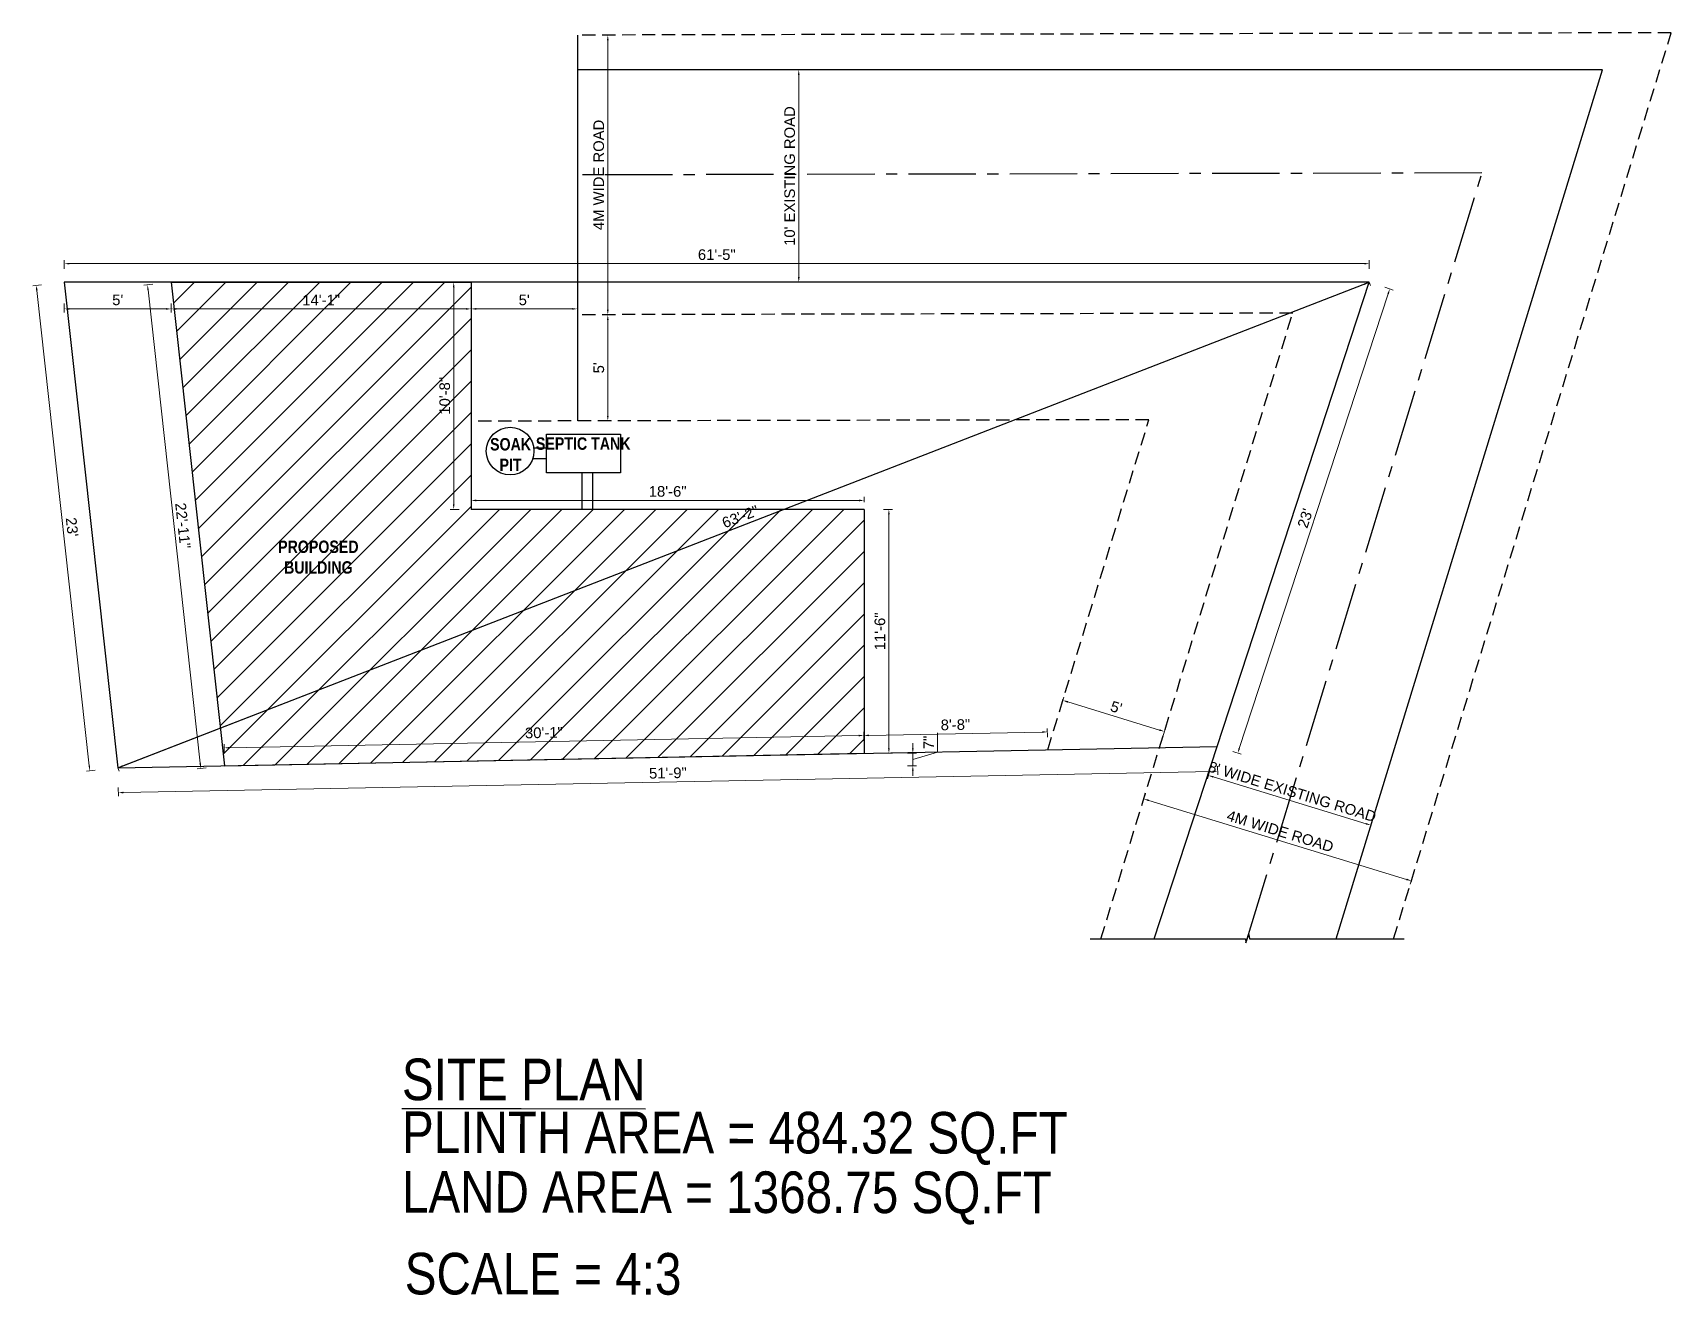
# Model space of a CAD drawing. Header units: inches. Extents: x 392906 to 410488, y -52747 to -40742.
# Drawn here: x 404598 to 405292, y -52503 to -51968 of the extents above; entities that cross this region are included whole.
import ezdxf

# ---------------------------------------------------------------- set-up
doc = ezdxf.new("R2010")
doc.units = ezdxf.units.IN
doc.header["$LTSCALE"] = 2
doc.header["$MEASUREMENT"] = 0
doc.header["$PDMODE"] = 34
doc.linetypes.add('CENTER2', pattern=[28.575, 19.05, -3.175, 3.175, -3.175])
doc.linetypes.add('DASHED2', pattern=[0.375, 0.25, -0.125])
doc.layers.get('0').update_dxf_attribs({"linetype": 'CONTINUOUS'})
doc.layers.get('DEFPOINTS').update_dxf_attribs({"color": 141, "linetype": 'CONTINUOUS'})
for name, color, linetype, lineweight in [('door', 20, 'CONTINUOUS', 35), ('steps', 253, 'CONTINUOUS', 20), ('WALL - A', 1, 'CONTINUOUS', 40)]:
    doc.layers.add(name, color=color, linetype=linetype, lineweight=lineweight)
doc.layers.add('plan wall', color=7, linetype='CONTINUOUS')
doc.styles.add('Lettring Text', font='arial.ttf')
doc.styles.get("Standard").update_dxf_attribs({"font": 'ARIALN.TTF'})
doc.dimstyles.new('Copy of Standard', dxfattribs={"dimtxt": 6, "dimasz": 2.875, "dimexe": 2, "dimexo": 4, "dimgap": 2, "dimtad": 1, "dimdec": 0, "dimrnd": 1, "dimzin": 0, "dimdsep": 46, "dimlunit": 4, "dimtxsty": 'Lettring Text', "dimcen": 0.1, "dimclrd": 7, "dimclre": 7, "dimclrt": 7, "dimazin": 0, "dimtfac": 0.645, "dimtdec": 0, "dimtmove": 1, "dimatfit": 0, "dimfxl": 3, "dimfxlon": 1, "dimtfillclr": 256, "dimtolj": 1, "dimtzin": 0, "dimlwd": -1, "dimlwe": -1, "dimarcsym": 2})

# ---------------------------------------------------------------- blocks, each defined once
blk = doc.blocks.new('*D1328')
at = {"layer": 'DEFPOINTS', "color": 0, "ltscale": 0.5, "transparency": 16777216}
for p in [(404845.47, -51933.92), (404891.76, -51933.92), (404845.47, -52053.92)]:
    blk.add_point(p, dxfattribs=at)
at = {"layer": 'steps', "color": 7, "ltscale": 0.5, "transparency": 16777216}
for p, q in [((404888.76, -51933.92), (404893.76, -51933.92)), ((404891.76, -52051.05), (404891.76, -51936.8)), ((404888.76, -52053.92), (404893.76, -52053.92))]:
    blk.add_line(p, q, dxfattribs=at)
for points in [[(404891.28, -51936.8), (404892.24, -51936.8), (404891.76, -51933.92)], [(404891.28, -52051.05), (404892.24, -52051.05), (404891.76, -52053.92)]]:
    blk.add_solid(points, dxfattribs=at)
at = {"layer": 'steps', "color": 7, "ltscale": 0.5, "transparency": 16777216, "insert": (404886.65, -51993.92), "char_height": 6, "attachment_point": 5, "rotation": 90, "style": 'Lettring Text'}
blk.add_mtext("\\A1;10' EXISTING ROAD", dxfattribs=at)
blk = doc.blocks.new('*D1329')
at = {"layer": 'DEFPOINTS', "color": 0, "ltscale": 0.5, "transparency": 16777216}
for p in [(404766.71, -51914.29), (404783.91, -51914.29), (404766.71, -52072.29)]:
    blk.add_point(p, dxfattribs=at)
at = {"layer": 'steps', "color": 7, "ltscale": 0.5, "transparency": 16777216}
for p, q in [((404780.91, -51914.29), (404785.91, -51914.29)), ((404783.91, -52069.42), (404783.91, -51917.17)), ((404780.91, -52072.29), (404785.91, -52072.29))]:
    blk.add_line(p, q, dxfattribs=at)
for points in [[(404783.43, -51917.17), (404784.39, -51917.17), (404783.91, -51914.29)], [(404783.43, -52069.42), (404784.39, -52069.42), (404783.91, -52072.29)]]:
    blk.add_solid(points, dxfattribs=at)
at = {"layer": 'steps', "color": 7, "ltscale": 0.5, "transparency": 16777216, "insert": (404778.81, -51993.29), "char_height": 6, "attachment_point": 5, "rotation": 90, "style": 'Lettring Text'}
blk.add_mtext('\\A1;4M WIDE ROAD', dxfattribs=at)
blk = doc.blocks.new('*D1330')
at = {"layer": 'DEFPOINTS', "color": 0, "ltscale": 0.5, "transparency": 16777216}
for p in [(405128.12, -52316.23), (405219.91, -52344.35), (405214.89, -52360.71)]:
    blk.add_point(p, dxfattribs=at)
at = {"layer": 'steps', "color": 7, "ltscale": 0.5, "transparency": 16777216}
for p, q in [((405123.98, -52329.72), (405122.52, -52334.51)), ((405125.85, -52333.44), (405212.14, -52359.87)), ((405215.77, -52357.85), (405214.31, -52362.63))]:
    blk.add_line(p, q, dxfattribs=at)
for points in [[(405125.99, -52332.98), (405125.71, -52333.89), (405123.1, -52332.59)], [(405212.28, -52359.41), (405212, -52360.33), (405214.89, -52360.71)]]:
    blk.add_solid(points, dxfattribs=at)
at = {"layer": 'steps', "color": 7, "ltscale": 0.5, "transparency": 16777216, "insert": (405170.49, -52341.77), "char_height": 6, "attachment_point": 5, "rotation": 342.96691, "style": 'Lettring Text'}
blk.add_mtext("\\A1;8' WIDE EXISTING ROAD", dxfattribs=at)
blk = doc.blocks.new('*D1331')
at = {"layer": 'DEFPOINTS', "color": 0, "ltscale": 0.5, "transparency": 16777216}
for p in [(405095.5, -52316.86), (405246.57, -52363.14), (405237.69, -52392.14)]:
    blk.add_point(p, dxfattribs=at)
at = {"layer": 'steps', "color": 7, "ltscale": 0.5, "transparency": 16777216}
for p, q in [((405087.5, -52342.99), (405086.03, -52347.77)), ((405089.37, -52346.7), (405234.94, -52391.29)), ((405238.57, -52389.27), (405237.1, -52394.05))]:
    blk.add_line(p, q, dxfattribs=at)
for points in [[(405089.51, -52346.24), (405089.23, -52347.16), (405086.62, -52345.85)], [(405235.08, -52390.84), (405234.8, -52391.75), (405237.69, -52392.14)]]:
    blk.add_solid(points, dxfattribs=at)
at = {"layer": 'steps', "color": 7, "ltscale": 0.5, "transparency": 16777216, "insert": (405163.65, -52364.12), "char_height": 6, "attachment_point": 5, "rotation": 342.96691, "style": 'Lettring Text'}
blk.add_mtext('\\A1;4M WIDE ROAD', dxfattribs=at)
blk = doc.blocks.new('*D1332')
at = {"layer": 'DEFPOINTS', "color": 0, "ltscale": 0.5, "transparency": 16777216}
for p in [(404537.33, -52053.92), (404567.47, -52327.09), (404554.06, -52328.57)]:
    blk.add_point(p, dxfattribs=at)
at = {"layer": 'steps', "color": 7, "ltscale": 0.5, "transparency": 16777216}
for p, q in [((404526.9, -52055.07), (404521.93, -52055.62)), ((404524.24, -52058.26), (404553.75, -52325.71)), ((404557.04, -52328.24), (404552.07, -52328.79))]:
    blk.add_line(p, q, dxfattribs=at)
for points in [[(404524.71, -52058.2), (404523.76, -52058.31), (404523.92, -52055.4)], [(404554.22, -52325.66), (404553.27, -52325.76), (404554.06, -52328.57)]]:
    blk.add_solid(points, dxfattribs=at)
at = {"layer": 'steps', "color": 7, "ltscale": 0.5, "transparency": 16777216, "insert": (404543.97, -52191.43), "char_height": 6, "attachment_point": 5, "rotation": 276.29605, "style": 'Lettring Text'}
blk.add_mtext('\\A1;22\'-11"', dxfattribs=at)
blk = doc.blocks.new('*D1333')
at = {"layer": 'DEFPOINTS', "color": 0, "ltscale": 0.5, "transparency": 16777216}
for p in [(404537.33, -52053.92), (404706.71, -52053.92), (404706.71, -52068.98)]:
    blk.add_point(p, dxfattribs=at)
at = {"layer": 'steps', "color": 7, "ltscale": 0.5, "transparency": 16777216}
for p, q in [((404537.33, -52065.98), (404537.33, -52070.98)), ((404706.71, -52065.98), (404706.71, -52070.98)), ((404540.2, -52068.98), (404703.84, -52068.98))]:
    blk.add_line(p, q, dxfattribs=at)
for points in [[(404540.2, -52068.5), (404540.2, -52069.46), (404537.33, -52068.98)], [(404703.84, -52068.5), (404703.84, -52069.46), (404706.71, -52068.98)]]:
    blk.add_solid(points, dxfattribs=at)
at = {"layer": 'steps', "color": 7, "ltscale": 0.5, "transparency": 16777216, "insert": (404622.02, -52063.96), "char_height": 6, "attachment_point": 5, "style": 'Lettring Text'}
blk.add_mtext('\\A1;14\'-1"', dxfattribs=at)
blk = doc.blocks.new('*D1334')
at = {"layer": 'DEFPOINTS', "color": 0, "ltscale": 0.5, "transparency": 16777216}
for p in [(404476.97, -52043.42), (404476.97, -52053.92), (405213.97, -52053.92)]:
    blk.add_point(p, dxfattribs=at)
at = {"layer": 'steps', "color": 7, "ltscale": 0.5, "transparency": 16777216}
for p, q in [((404476.97, -52046.42), (404476.97, -52041.42)), ((405211.09, -52043.42), (404479.84, -52043.42)), ((405213.97, -52046.42), (405213.97, -52041.42))]:
    blk.add_line(p, q, dxfattribs=at)
for points in [[(404479.84, -52042.94), (404479.84, -52043.9), (404476.97, -52043.42)], [(405211.09, -52042.94), (405211.09, -52043.9), (405213.97, -52043.42)]]:
    blk.add_solid(points, dxfattribs=at)
at = {"layer": 'steps', "color": 7, "ltscale": 0.5, "transparency": 16777216, "insert": (404845.47, -52038.35), "char_height": 6, "attachment_point": 5, "style": 'Lettring Text'}
blk.add_mtext('\\A1;61\'-5"', dxfattribs=at)
blk = doc.blocks.new('*D1335')
at = {"layer": 'DEFPOINTS', "color": 0, "ltscale": 0.5, "transparency": 16777216}
for p in [(404476.97, -52053.92), (404491.41, -52330), (404507.23, -52328.26)]:
    blk.add_point(p, dxfattribs=at)
at = {"layer": 'steps', "color": 7, "ltscale": 0.5, "transparency": 16777216}
for p, q in [((404464.13, -52055.34), (404459.16, -52055.89)), ((404461.46, -52058.52), (404491.1, -52327.14)), ((404494.39, -52329.67), (404489.42, -52330.22))]:
    blk.add_line(p, q, dxfattribs=at)
for points in [[(404461.94, -52058.47), (404460.98, -52058.58), (404461.14, -52055.67)], [(404491.57, -52327.09), (404490.62, -52327.2), (404491.41, -52330)]]:
    blk.add_solid(points, dxfattribs=at)
at = {"layer": 'steps', "color": 7, "ltscale": 0.5, "transparency": 16777216, "insert": (404481.31, -52192.28), "char_height": 6, "attachment_point": 5, "rotation": 276.29605, "style": 'Lettring Text'}
blk.add_mtext("\\A1;23'", dxfattribs=at)
blk = doc.blocks.new('*D1336')
at = {"layer": 'DEFPOINTS', "color": 0, "ltscale": 0.5, "transparency": 16777216}
for p in [(405128.12, -52316.23), (404507.23, -52328.26), (405128.39, -52330.29)]:
    blk.add_point(p, dxfattribs=at)
at = {"layer": 'steps', "color": 7, "ltscale": 0.5, "transparency": 16777216}
for p, q in [((405128.33, -52327.29), (405128.43, -52332.29)), ((404510.38, -52342.26), (405125.52, -52330.34)), ((404507.45, -52339.32), (404507.54, -52344.31))]:
    blk.add_line(p, q, dxfattribs=at)
for points in [[(405125.51, -52329.86), (405125.52, -52330.82), (405128.39, -52330.29)], [(404510.37, -52341.78), (404510.39, -52342.74), (404507.51, -52342.31)]]:
    blk.add_solid(points, dxfattribs=at)
at = {"layer": 'steps', "color": 7, "ltscale": 0.5, "transparency": 16777216, "insert": (404817.85, -52331.24), "char_height": 6, "attachment_point": 5, "rotation": 1.10966, "style": 'Lettring Text'}
blk.add_mtext('\\A1;51\'-9"', dxfattribs=at)
blk = doc.blocks.new('*D1337')
at = {"layer": 'DEFPOINTS', "color": 0, "ltscale": 0.5, "transparency": 16777216}
for p in [(405213.97, -52053.92), (405225.52, -52057.7), (405128.12, -52316.23)]:
    blk.add_point(p, dxfattribs=at)
at = {"layer": 'steps', "color": 7, "ltscale": 0.5, "transparency": 16777216}
for p, q in [((405222.67, -52056.77), (405227.42, -52058.32)), ((405140.57, -52317.28), (405224.63, -52060.43)), ((405136.82, -52319.08), (405141.57, -52320.63))]:
    blk.add_line(p, q, dxfattribs=at)
for points in [[(405224.17, -52060.28), (405225.08, -52060.58), (405225.52, -52057.7)], [(405140.11, -52317.13), (405141.02, -52317.43), (405139.67, -52320.01)]]:
    blk.add_solid(points, dxfattribs=at)
at = {"layer": 'steps', "color": 7, "ltscale": 0.5, "transparency": 16777216, "insert": (405177.78, -52187.28), "char_height": 6, "attachment_point": 5, "rotation": 71.87772, "style": 'Lettring Text'}
blk.add_mtext("\\A1;23'", dxfattribs=at)
blk = doc.blocks.new('*D1338')
at = {"layer": 'DEFPOINTS', "color": 0, "ltscale": 0.5, "transparency": 16777216}
for p in [(404928.71, -52182.24), (404928.71, -52320.09), (404942.67, -52320.09)]:
    blk.add_point(p, dxfattribs=at)
at = {"layer": 'steps', "color": 7, "ltscale": 0.5, "transparency": 16777216}
for p, q in [((404939.67, -52182.24), (404944.67, -52182.24)), ((404942.67, -52185.12), (404942.67, -52317.22)), ((404939.67, -52320.09), (404944.67, -52320.09))]:
    blk.add_line(p, q, dxfattribs=at)
for points in [[(404942.19, -52185.12), (404943.15, -52185.12), (404942.67, -52182.24)], [(404942.19, -52317.22), (404943.15, -52317.22), (404942.67, -52320.09)]]:
    blk.add_solid(points, dxfattribs=at)
at = {"layer": 'steps', "color": 7, "ltscale": 0.5, "transparency": 16777216, "insert": (404937.6, -52251.17), "char_height": 6, "attachment_point": 5, "rotation": 90, "style": 'Lettring Text'}
blk.add_mtext('\\A1;11\'-6"', dxfattribs=at)
blk = doc.blocks.new('*D1339')
at = {"layer": 'DEFPOINTS', "color": 0, "ltscale": 0.5, "transparency": 16777216}
for p in [(404706.71, -52177.21), (404706.71, -52182.24), (404928.71, -52182.24)]:
    blk.add_point(p, dxfattribs=at)
at = {"layer": 'steps', "color": 7, "ltscale": 0.5, "transparency": 16777216}
for p, q in [((404706.71, -52178.24), (404706.71, -52175.21)), ((404925.84, -52177.21), (404709.59, -52177.21)), ((404928.71, -52178.24), (404928.71, -52175.21))]:
    blk.add_line(p, q, dxfattribs=at)
for points in [[(404709.59, -52176.73), (404709.59, -52177.69), (404706.71, -52177.21)], [(404925.84, -52176.73), (404925.84, -52177.69), (404928.71, -52177.21)]]:
    blk.add_solid(points, dxfattribs=at)
at = {"layer": 'steps', "color": 7, "ltscale": 0.5, "transparency": 16777216, "insert": (404817.71, -52172.14), "char_height": 6, "attachment_point": 5, "style": 'Lettring Text'}
blk.add_mtext('\\A1;18\'-6"', dxfattribs=at)
blk = doc.blocks.new('*D1340')
at = {"layer": 'DEFPOINTS', "color": 0, "ltscale": 0.5, "transparency": 16777216}
for p in [(404706.71, -52053.92), (404696.9, -52182.24), (404706.71, -52182.24)]:
    blk.add_point(p, dxfattribs=at)
at = {"layer": 'steps', "color": 7, "ltscale": 0.5, "transparency": 16777216}
for p, q in [((404699.9, -52053.92), (404694.9, -52053.92)), ((404696.9, -52056.8), (404696.9, -52179.37)), ((404699.9, -52182.24), (404694.9, -52182.24))]:
    blk.add_line(p, q, dxfattribs=at)
for points in [[(404696.42, -52056.8), (404697.38, -52056.8), (404696.9, -52053.92)], [(404696.42, -52179.37), (404697.38, -52179.37), (404696.9, -52182.24)]]:
    blk.add_solid(points, dxfattribs=at)
at = {"layer": 'steps', "color": 7, "ltscale": 0.5, "transparency": 16777216, "insert": (404691.84, -52118.08), "char_height": 6, "attachment_point": 5, "rotation": 90, "style": 'Lettring Text'}
blk.add_mtext('\\A1;10\'-8"', dxfattribs=at)
blk = doc.blocks.new('*D1341')
at = {"layer": 'DEFPOINTS', "color": 0, "ltscale": 0.5, "transparency": 16777216}
for p in [(405213.97, -52053.92), (405213.97, -52053.92), (404507.23, -52328.26)]:
    blk.add_point(p, dxfattribs=at)
at = {"layer": 'steps', "color": 7, "ltscale": 0.5, "transparency": 16777216}
for p, q in [((404509.91, -52327.22), (405211.29, -52054.96)), ((405213.97, -52053.92), (405214.69, -52055.78)), ((404507.23, -52328.26), (404507.96, -52330.12))]:
    blk.add_line(p, q, dxfattribs=at)
for points in [[(405211.11, -52054.51), (405211.46, -52055.41), (405213.97, -52053.92)], [(404509.74, -52326.77), (404510.09, -52327.66), (404507.23, -52328.26)]]:
    blk.add_solid(points, dxfattribs=at)
at = {"layer": 'steps', "color": 7, "ltscale": 0.5, "transparency": 16777216, "insert": (404858.77, -52186.37), "char_height": 6, "attachment_point": 5, "rotation": 21.21493, "style": 'Lettring Text'}
blk.add_mtext('\\A1;63\'-2"', dxfattribs=at)
blk = doc.blocks.new('*D1342')
at = {"layer": 'DEFPOINTS', "color": 0, "ltscale": 0.5, "transparency": 16777216}
for p in [(404706.71, -52053.92), (404766.71, -52053.92), (404766.71, -52068.98)]:
    blk.add_point(p, dxfattribs=at)
at = {"layer": 'steps', "color": 7, "ltscale": 0.5, "transparency": 16777216}
for p, q in [((404706.71, -52065.98), (404706.71, -52070.98)), ((404766.71, -52065.98), (404766.71, -52070.98)), ((404709.59, -52068.98), (404763.84, -52068.98))]:
    blk.add_line(p, q, dxfattribs=at)
for points in [[(404709.59, -52068.5), (404709.59, -52069.46), (404706.71, -52068.98)], [(404763.84, -52068.5), (404763.84, -52069.46), (404766.71, -52068.98)]]:
    blk.add_solid(points, dxfattribs=at)
at = {"layer": 'steps', "color": 7, "ltscale": 0.5, "transparency": 16777216, "insert": (404736.71, -52063.93), "char_height": 6, "attachment_point": 5, "style": 'Lettring Text'}
blk.add_mtext("\\A1;5'", dxfattribs=at)
blk = doc.blocks.new('*D1343')
at = {"layer": 'DEFPOINTS', "color": 0, "ltscale": 0.5, "transparency": 16777216}
for p in [(404476.97, -52053.92), (404537.33, -52053.92), (404476.97, -52068.98)]:
    blk.add_point(p, dxfattribs=at)
at = {"layer": 'steps', "color": 7, "ltscale": 0.5, "transparency": 16777216}
for p, q in [((404476.97, -52065.98), (404476.97, -52070.98)), ((404537.33, -52065.98), (404537.33, -52070.98)), ((404534.45, -52068.98), (404479.84, -52068.98))]:
    blk.add_line(p, q, dxfattribs=at)
for points in [[(404479.84, -52068.5), (404479.84, -52069.46), (404476.97, -52068.98)], [(404534.45, -52068.5), (404534.45, -52069.46), (404537.33, -52068.98)]]:
    blk.add_solid(points, dxfattribs=at)
at = {"layer": 'steps', "color": 7, "ltscale": 0.5, "transparency": 16777216, "insert": (404507.15, -52063.93), "char_height": 6, "attachment_point": 5, "style": 'Lettring Text'}
blk.add_mtext("\\A1;5'", dxfattribs=at)
blk = doc.blocks.new('*D1344')
at = {"layer": 'DEFPOINTS', "color": 0, "ltscale": 0.5, "transparency": 16777216}
for p in [(405032.18, -52308), (405032.37, -52318.08), (404928.71, -52320.09)]:
    blk.add_point(p, dxfattribs=at)
at = {"layer": 'steps', "color": 7, "ltscale": 0.5, "transparency": 16777216}
for p, q in [((404928.58, -52313), (404928.48, -52308.01)), ((404931.39, -52309.95), (405029.3, -52308.05)), ((405032.24, -52311), (405032.14, -52306))]:
    blk.add_line(p, q, dxfattribs=at)
for points in [[(405029.3, -52307.57), (405029.31, -52308.53), (405032.18, -52308)], [(404931.38, -52309.47), (404931.4, -52310.43), (404928.52, -52310)]]:
    blk.add_solid(points, dxfattribs=at)
at = {"layer": 'steps', "color": 7, "ltscale": 0.5, "transparency": 16777216, "insert": (404980.25, -52303.94), "char_height": 6, "attachment_point": 5, "rotation": 1.10966, "style": 'Lettring Text'}
blk.add_mtext('\\A1;8\'-8"', dxfattribs=at)
blk = doc.blocks.new('*D1345')
at = {"layer": 'DEFPOINTS', "color": 0, "ltscale": 0.5, "transparency": 16777216}
for p in [(404567.47, -52327.09), (404928.71, -52320.09), (404956.17, -52320.09)]:
    blk.add_point(p, dxfattribs=at)
at = {"layer": 'steps', "color": 7, "ltscale": 0.5, "transparency": 16777216}
for p, q in [((404970.17, -52319.39), (404970.17, -52308.54)), ((404956.17, -52317.22), (404956.17, -52314.34)), ((404953.17, -52320.09), (404958.17, -52320.09)), ((404953.17, -52327.09), (404958.17, -52327.09)), ((404956.17, -52323.59), (404970.17, -52319.39)), ((404956.17, -52327.09), (404956.17, -52320.09)), ((404956.17, -52327.09), (404956.17, -52320.09)), ((404956.17, -52329.96), (404956.17, -52332.84))]:
    blk.add_line(p, q, dxfattribs=at)
for points in [[(404955.69, -52317.22), (404956.65, -52317.22), (404956.17, -52320.09)], [(404955.69, -52329.96), (404956.65, -52329.96), (404956.17, -52327.09)]]:
    blk.add_solid(points, dxfattribs=at)
at = {"layer": 'steps', "color": 7, "ltscale": 0.5, "transparency": 16777216, "insert": (404965.17, -52313.97), "char_height": 6, "attachment_point": 5, "rotation": 90, "style": 'Lettring Text'}
blk.add_mtext('\\A1;7"', dxfattribs=at)
blk = doc.blocks.new('*D1346')
at = {"layer": 'DEFPOINTS', "color": 0, "ltscale": 0.5, "transparency": 16777216}
for p in [(404928.52, -52310), (404567.47, -52327.09), (404928.71, -52320.09)]:
    blk.add_point(p, dxfattribs=at)
at = {"layer": 'steps', "color": 7, "ltscale": 0.5, "transparency": 16777216}
for p, q in [((404928.58, -52313), (404928.48, -52308.01)), ((404567.33, -52320), (404567.23, -52315)), ((404570.15, -52316.95), (404925.64, -52310.06))]:
    blk.add_line(p, q, dxfattribs=at)
for points in [[(404570.14, -52316.47), (404570.16, -52317.43), (404567.27, -52317)], [(404925.63, -52309.58), (404925.65, -52310.54), (404928.52, -52310)]]:
    blk.add_solid(points, dxfattribs=at)
at = {"layer": 'steps', "color": 7, "ltscale": 0.5, "transparency": 16777216, "insert": (404747.8, -52308.44), "char_height": 6, "attachment_point": 5, "rotation": 1.10966, "style": 'Lettring Text'}
blk.add_mtext('\\A1;30\'-1"', dxfattribs=at)
blk = doc.blocks.new('*D1347')
at = {"layer": 'DEFPOINTS', "color": 0, "ltscale": 0.5, "transparency": 16777216}
for p in [(405040.92, -52290.18), (405038.13, -52299.29), (405095.5, -52316.86)]:
    blk.add_point(p, dxfattribs=at)
at = {"layer": 'steps', "color": 7, "ltscale": 0.5, "transparency": 16777216}
for p, q in [((405040.04, -52293.05), (405041.51, -52288.27)), ((405095.54, -52306.91), (405043.67, -52291.02)), ((405097.41, -52310.62), (405098.88, -52305.84))]:
    blk.add_line(p, q, dxfattribs=at)
for points in [[(405043.81, -52290.56), (405043.53, -52291.48), (405040.92, -52290.18)], [(405095.68, -52306.45), (405095.4, -52307.37), (405098.29, -52307.75)]]:
    blk.add_solid(points, dxfattribs=at)
at = {"layer": 'steps', "color": 7, "ltscale": 0.5, "transparency": 16777216, "insert": (405071.09, -52294.14), "char_height": 6, "attachment_point": 5, "rotation": 342.96691, "style": 'Lettring Text'}
blk.add_mtext("\\A1;5'", dxfattribs=at)
blk = doc.blocks.new('*D1348')
at = {"layer": 'DEFPOINTS', "color": 0, "ltscale": 0.5, "transparency": 16777216}
for p in [(404766.72, -52072.29), (404766.71, -52132.29), (404783.91, -52132.29)]:
    blk.add_point(p, dxfattribs=at)
at = {"layer": 'steps', "color": 7, "ltscale": 0.5, "transparency": 16777216}
for p, q in [((404780.91, -52072.29), (404785.91, -52072.29)), ((404783.91, -52075.17), (404783.91, -52129.42)), ((404780.91, -52132.29), (404785.91, -52132.29))]:
    blk.add_line(p, q, dxfattribs=at)
for points in [[(404783.43, -52075.17), (404784.39, -52075.17), (404783.91, -52072.29)], [(404783.43, -52129.42), (404784.39, -52129.42), (404783.91, -52132.29)]]:
    blk.add_solid(points, dxfattribs=at)
at = {"layer": 'steps', "color": 7, "ltscale": 0.5, "transparency": 16777216, "insert": (404778.86, -52102.29), "char_height": 6, "attachment_point": 5, "rotation": 90, "style": 'Lettring Text'}
blk.add_mtext("\\A1;5'", dxfattribs=at)
blk = doc.blocks.new('SSP')
at = {"layer": 'door', "ltscale": 0.5}
h = blk.add_hatch(dxfattribs=at)
h.set_pattern_fill('ANSI31', color=256, scale=100)
h.set_pattern_definition([(45, (10155.599, -1254.596), (-8.83883476, 8.83883476), [])])
h.paths.add_polyline_path([(404706.71, -52053.92), (404537.33, -52053.92), (404565.12, -52305.79), (404883.39, -52182.24), (404706.71, -52182.24)])
h.paths.add_polyline_path([(404928.71, -52182.24), (404883.39, -52182.24), (404565.12, -52305.79), (404567.47, -52327.09), (404928.71, -52320.09)])
h.paths.add_polyline_path([(404594.51, -52222.14), (404646.44, -52222.14), (404646.44, -52196.12), (404594.51, -52196.12)], flags=24)
h.paths.add_polyline_path([(404735.77, -52314.9), (404760.11, -52314.42), (404759.87, -52302.06), (404735.53, -52302.53)], flags=24)
at = {"ltscale": 0.5}
for p, q in [((404766.71, -51914.29), (404766.71, -52132.29)), ((405345.65, -51933.92), (404766.71, -51933.92)), ((405195.23, -52424.91), (405345.65, -51933.92)), ((405213.97, -52053.92), (404476.97, -52053.92)), ((404476.97, -52053.92), (404507.23, -52328.26)), ((404507.23, -52328.26), (405213.97, -52053.92)), ((404537.33, -52053.92), (404567.47, -52327.09)), ((404537.33, -52053.92), (404706.71, -52053.92)), ((404706.71, -52053.92), (404706.71, -52182.24)), ((405128.12, -52316.23), (405213.97, -52053.92)), ((404749.26, -52147.71), (404742.12, -52147.71)), ((404749.26, -52153.71), (404741.49, -52153.71)), ((404769.5, -52182.26), (404769.5, -52161.67)), ((404775.5, -52182.26), (404775.5, -52161.67)), ((404928.71, -52182.24), (404706.71, -52182.24)), ((404928.71, -52182.24), (404928.71, -52320.09)), ((404507.23, -52328.26), (405128.12, -52316.23)), ((405092.55, -52424.91), (405128.12, -52316.23)), ((404567.47, -52327.09), (404928.71, -52320.09))]:
    blk.add_line(p, q, dxfattribs=at)
blk.add_lwpolyline([(404749.26, -52139.75), (404791.08, -52139.75), (404791.08, -52161.67), (404749.26, -52161.67)], close=True, dxfattribs=at)
at = {"linetype": 'Continuous', "ltscale": 0.5}
blk.add_lwpolyline([(405056.4, -52424.91), (405144.04, -52424.91), (405144.26, -52427.11), (405145.89, -52422.44), (405146.3, -52424.91), (405233.65, -52424.91)], dxfattribs=at)
at = {"ltscale": 0.5}
blk.add_circle((404728.76, -52149.33), 13.46, dxfattribs=at)
at = {"layer": 'WALL - A', "linetype": 'DASHED2', "lineweight": -3, "ltscale": 15}
for p, q in [((405384.49, -51912.96), (404766.71, -51914.29)), ((405227.65, -52424.91), (405384.49, -51912.96)), ((405170.7, -52071.42), (404766.71, -52072.29)), ((405062.4, -52424.91), (405170.7, -52071.42)), ((405089.51, -52131.59), (404706.71, -52132.42)), ((405032.37, -52318.08), (405089.51, -52131.59))]:
    blk.add_line(p, q, dxfattribs=at)
at = {"layer": 'WALL - A', "linetype": 'CENTER2', "lineweight": -3}
for p, q in [((405277.59, -51992.19), (404766.71, -51993.29)), ((405145.02, -52424.91), (405277.59, -51992.19))]:
    blk.add_line(p, q, dxfattribs=at)
at = {"layer": 'steps', "color": 7, "ltscale": 0.3, "char_height": 7, "attachment_point": 2}
for s, insert, width in [('{\\fTechnic|b1|i0|c2|p2;SOAK PIT}', (404729, -52141.97), 35.4082), ('{\\fTechnic|b1|i0|c2|p2;SEPTIC TANK}', (404770.03, -52141.58), 55.268), ('{\\fTechnic|b1|i0|c2|p2;PROPOSED BUILDING}', (404620.44, -52199.89), 55.268)]:
    blk.add_mtext(s, dxfattribs=dict(at, insert=insert, width=width))
at = {"layer": 'steps', "ltscale": 0.5}
for base, p1, p2, text, picture, middle in [((404783.91, -51914.29), (404766.71, -52072.29), (404766.71, -51914.29), '4M WIDE ROAD', '*D1329', (404778.81, -51993.29)), ((404891.76, -51933.92), (404845.47, -52053.92), (404845.47, -51933.92), "10' EXISTING ROAD", '*D1328', (404886.65, -51993.92))]:
    dim = blk.add_linear_dim(base=base, p1=p1, p2=p2, angle=90, text=text, dimstyle='Copy of Standard', dxfattribs=at)
    dim.commit()
    dim.dimension.update_dxf_attribs({"geometry": picture, "text_midpoint": middle})
for base, p1, p2, picture, middle in [((404476.97, -52043.42), (405213.97, -52053.92), (404476.97, -52053.92), '*D1334', (404845.47, -52038.35)), ((404476.97, -52068.98), (404537.33, -52053.92), (404476.97, -52053.92), '*D1343', (404507.15, -52063.93)), ((404706.71, -52068.98), (404537.33, -52053.92), (404706.71, -52053.92), '*D1333', (404622.02, -52063.96)), ((404766.71, -52068.98), (404706.71, -52053.92), (404766.71, -52053.92), '*D1342', (404736.71, -52063.93)), ((404706.71, -52177.21), (404928.71, -52182.24), (404706.71, -52182.24), '*D1339', (404817.71, -52172.14))]:
    dim = blk.add_linear_dim(base=base, p1=p1, p2=p2, dimstyle='Copy of Standard', dxfattribs=at)
    dim.commit()
    dim.dimension.update_dxf_attribs({"geometry": picture, "text_midpoint": middle})
for p1, p2, distance, picture, middle in [((404476.97, -52053.92), (404507.23, -52328.26), -15.92, '*D1335', (404481.31, -52192.28)), ((404507.23, -52328.26), (405213.97, -52053.92), 0, '*D1341', (404858.77, -52186.37)), ((404537.33, -52053.92), (404567.47, -52327.09), -13.49, '*D1332', (404543.97, -52191.43)), ((405128.12, -52316.23), (405213.97, -52053.92), -12.16, '*D1337', (405177.78, -52187.28)), ((405095.5, -52316.86), (405038.13, -52299.29), -9.53, '*D1347', (405071.09, -52294.14)), ((404928.71, -52320.09), (405032.37, -52318.08), 10.09, '*D1344', (404980.25, -52303.94)), ((404567.47, -52327.09), (404928.71, -52320.09), 10.09, '*D1346', (404747.8, -52308.44)), ((404507.23, -52328.26), (405128.12, -52316.23), -14.06, '*D1336', (404817.85, -52331.24))]:
    dim = blk.add_aligned_dim(p1=p1, p2=p2, distance=distance, dimstyle='Copy of Standard', dxfattribs=at)
    dim.commit()
    dim.dimension.update_dxf_attribs({"geometry": picture, "text_midpoint": middle})
for base, p1, p2, picture, middle in [((404696.9, -52182.24), (404706.71, -52053.92), (404706.71, -52182.24), '*D1340', (404691.84, -52118.08)), ((404783.91, -52132.29), (404766.72, -52072.29), (404766.71, -52132.29), '*D1348', (404778.86, -52102.29)), ((404942.67, -52320.09), (404928.71, -52182.24), (404928.71, -52320.09), '*D1338', (404937.6, -52251.17)), ((404956.17, -52320.09), (404567.47, -52327.09), (404928.71, -52320.09), '*D1345', (404965.17, -52317.39))]:
    dim = blk.add_linear_dim(base=base, p1=p1, p2=p2, angle=90, dimstyle='Copy of Standard', dxfattribs=at)
    dim.commit()
    dim.dimension.update_dxf_attribs({"geometry": picture, "text_midpoint": middle})
dim = blk.add_aligned_dim(p1=(405095.5, -52316.86), p2=(405246.57, -52363.14), distance=-30.32, text='4M WIDE ROAD', dimstyle='Copy of Standard', dxfattribs=at)
dim.commit()
dim.dimension.update_dxf_attribs({"geometry": '*D1331', "text_midpoint": (405163.65, -52364.12)})
dim = blk.add_linear_dim(base=(405214.89, -52360.71), p1=(405128.12, -52316.23), p2=(405219.91, -52344.35), angle=342.96691, text="8' WIDE EXISTING ROAD", dimstyle='Copy of Standard', dxfattribs=at)
dim.commit()
dim.dimension.update_dxf_attribs({"geometry": '*D1330', "text_midpoint": (405169, -52346.65), "dimtype": 129})

msp = doc.modelspace()

# ---------------------------------------------------------------- block references
at = {"xscale": 0.75, "yscale": 0.75, "zscale": 0.75}
msp.add_blockref('SSP', (101253.36, -13032.94), dxfattribs=at)

# ---------------------------------------------------------------- texts
at = {"layer": 'plan wall', "ltscale": 3, "char_height": 17.6118, "attachment_point": 7, "rotation": 359.9411}
for s, insert in [('{\\LSITE PLAN}', (404754.09, -52420.23)), ('PLINTH AREA = 484.32 SQ.FT', (404754.09, -52447.21)), ('LAND AREA = 1368.75 SQ.FT', (404754.09, -52472.47)), ('SCALE = 4:3', (404755.27, -52502.53))]:
    msp.add_mtext(s, dxfattribs=dict(at, insert=insert))

doc.saveas('drawing.dxf')
